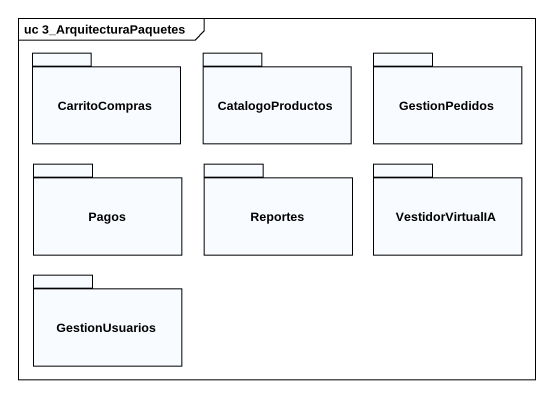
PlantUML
@startuml
mainframe uc 3_ArquitecturaPaquetes
package CarritoCompras {
}
package CatalogoProductos {
}
package GestionPedidos {
}
package Pagos {
}
package Reportes {
}
package VestidorVirtualIA {
}
package GestionUsuarios {
}
@enduml
